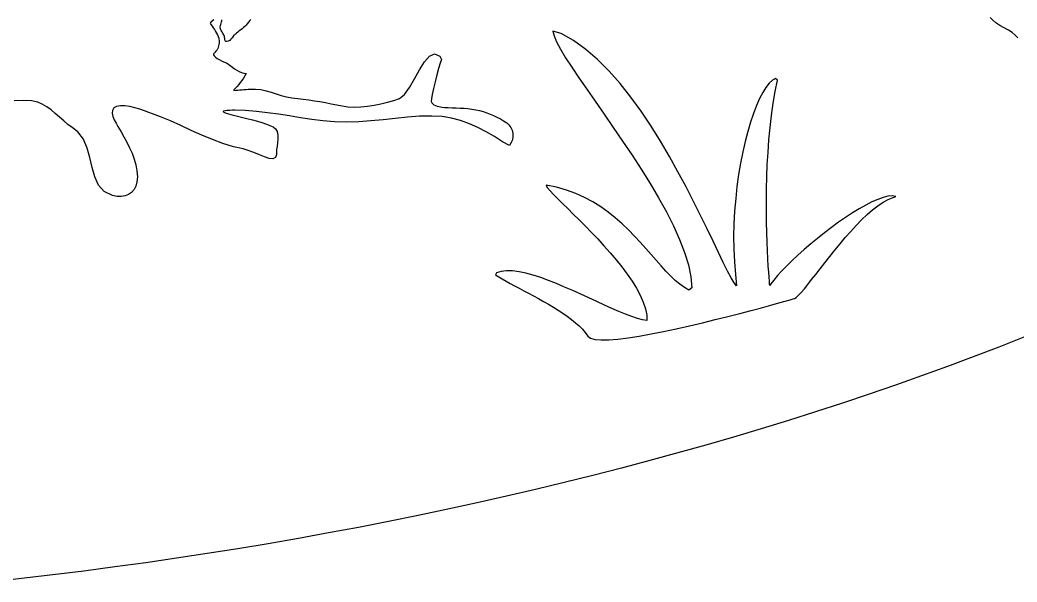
# Model space of a CAD drawing. Extents: x 0.4 to 24.4, y 0.6 to 12.6.
# Drawn here: x 15.053 to 19.839, y 0.7 to 3.397 of the extents above; entities that cross this region are included whole.
import ezdxf

# ---------------------------------------------------------------- set-up
doc = ezdxf.new("R2010")
doc.units = 0
doc.linetypes.add('0', pattern=[0])
doc.layers.add('1', color=7, linetype='0')

msp = doc.modelspace()

# ---------------------------------------------------------------- linework, layer by layer
at = {"layer": '1'}
for points in [[(16.160477, 3.398671), (16.155106, 3.392262), (16.149734, 3.385793), (16.144363, 3.379079), (16.13826, 3.372487), (16.132401, 3.366261), (16.125809, 3.360524), (16.119217, 3.355031), (16.112625, 3.349782), (16.105789, 3.344533), (16.098953, 3.339284), (16.092117, 3.333852), (16.085281, 3.328053), (16.081375, 3.324025), (16.078201, 3.320485), (16.074539, 3.316335), (16.071365, 3.311757), (16.067459, 3.307118), (16.063797, 3.302846), (16.059891, 3.299123), (16.056229, 3.296254), (16.052567, 3.294667), (16.045975, 3.293569), (16.04158, 3.294179), (16.038651, 3.296254), (16.037186, 3.299367), (16.036209, 3.303334), (16.035721, 3.307851), (16.035477, 3.312612), (16.0345, 3.317494), (16.033035, 3.321889), (16.031082, 3.3261), (16.028641, 3.33019), (16.026199, 3.334157), (16.023758, 3.338246), (16.021317, 3.342275), (16.018875, 3.346242), (16.016922, 3.35027), (16.015457, 3.35436), (16.014725, 3.359426), (16.014725, 3.364736), (16.015457, 3.370229), (16.016678, 3.375905), (16.018143, 3.381581), (16.019852, 3.387319), (16.021317, 3.392812), (16.022537, 3.398183)], [(19.843094, 3.310781), (19.830399, 3.324208), (19.815262, 3.336293), (19.79744, 3.347646), (19.77742, 3.358998), (19.75618, 3.370778), (19.737869, 3.382619), (19.722977, 3.395314), (19.711014, 3.409047)], [(15.98323, 3.397389), (15.977126, 3.393605), (15.971511, 3.388539), (15.966628, 3.382253), (15.970046, 3.375051), (15.975661, 3.367421), (15.981032, 3.359242), (15.986648, 3.351003), (15.991775, 3.342458), (15.996413, 3.333913), (16.000565, 3.325429), (16.004471, 3.317067), (16.007156, 3.309743), (16.008133, 3.304311), (16.008865, 3.298268), (16.009109, 3.291982), (16.008621, 3.285329), (16.007889, 3.278676), (16.006668, 3.272145), (16.004959, 3.265859), (16.002762, 3.259999), (16.000809, 3.25652), (15.998855, 3.253591), (15.996169, 3.250295), (15.992751, 3.246755), (15.989577, 3.243093), (15.986648, 3.239491), (15.984206, 3.236073), (15.982741, 3.233022), (15.982253, 3.22997), (15.985183, 3.224233), (15.991286, 3.218312), (15.999831, 3.212392), (16.009842, 3.206838), (16.020096, 3.201528), (16.030106, 3.196767), (16.039139, 3.192555), (16.045975, 3.189137), (16.053299, 3.184621), (16.06282, 3.177785), (16.073074, 3.170461), (16.083328, 3.163075), (16.094315, 3.155995), (16.105545, 3.14977), (16.116776, 3.144765), (16.12825, 3.14153), (16.139236, 3.14037), (16.132645, 3.128713), (16.12532, 3.117482), (16.11824, 3.106679), (16.110672, 3.096547), (16.103348, 3.086965), (16.095535, 3.078115), (16.087723, 3.070058), (16.079666, 3.062612), (16.078934, 3.059072), (16.088699, 3.059987), (16.098465, 3.060719), (16.108231, 3.061574), (16.11824, 3.062367), (16.12825, 3.063161), (16.13826, 3.063832), (16.148026, 3.064504), (16.158035, 3.065175), (16.18367, 3.065419), (16.210037, 3.062673), (16.23494, 3.057363), (16.258865, 3.050527), (16.282791, 3.042775), (16.306717, 3.035085), (16.331863, 3.028127), (16.358475, 3.022817), (16.386795, 3.019826), (16.413162, 3.017079), (16.439774, 3.013661), (16.466385, 3.009633), (16.49324, 3.005239), (16.520096, 3.000478), (16.546707, 2.995412), (16.573318, 2.990224), (16.599686, 2.985036), (16.627518, 2.980824), (16.657303, 2.979238), (16.688553, 2.980214), (16.720535, 2.983388), (16.75325, 2.988332), (16.785477, 2.994863), (16.816971, 3.002492), (16.847488, 3.010976), (16.87532, 3.019948), (16.899246, 3.039784), (16.922684, 3.073293), (16.946365, 3.114552), (16.970291, 3.157338), (16.994217, 3.19579), (17.018631, 3.223683), (17.043289, 3.235036), (17.06868, 3.223805), (17.076492, 3.206899), (17.070389, 3.189992), (17.062576, 3.164601), (17.054031, 3.133718), (17.045486, 3.100453), (17.037918, 3.067983), (17.03157, 3.039418), (17.027908, 3.017873), (17.027176, 3.006398), (17.029617, 2.999867), (17.0345, 2.994313), (17.040359, 2.989797), (17.04744, 2.986257), (17.055496, 2.983388), (17.063309, 2.981313), (17.071121, 2.979848), (17.078201, 2.97881), (17.090164, 2.977529), (17.109207, 2.976308), (17.128006, 2.975392), (17.147049, 2.974904), (17.165848, 2.974294), (17.184647, 2.973439), (17.203445, 2.971974), (17.222488, 2.969777), (17.241531, 2.96642), (17.259598, 2.962087), (17.276932, 2.957204), (17.293777, 2.951589), (17.310135, 2.945241), (17.326736, 2.938344), (17.34285, 2.930715), (17.358963, 2.922353), (17.374832, 2.913381), (17.389481, 2.904103), (17.399979, 2.893849), (17.408768, 2.881459), (17.415115, 2.867604), (17.418533, 2.852834), (17.419266, 2.837575), (17.417068, 2.822621), (17.411453, 2.808339), (17.402664, 2.795339), (17.369461, 2.812795), (17.330154, 2.83727), (17.291092, 2.860158), (17.251053, 2.881032), (17.210281, 2.899282), (17.168289, 2.914418), (17.124832, 2.925832), (17.079422, 2.933217), (17.029617, 2.935903), (16.971024, 2.934865), (16.912918, 2.930837), (16.854324, 2.925038), (16.795975, 2.918569), (16.737625, 2.912465), (16.67952, 2.907948), (16.62117, 2.905934), (16.562576, 2.907582), (16.507156, 2.912892), (16.453445, 2.920033), (16.400467, 2.927968), (16.347488, 2.936391), (16.29451, 2.944631), (16.241531, 2.951955), (16.188065, 2.957997), (16.134354, 2.962087), (16.084061, 2.963552), (16.073318, 2.963613), (16.060867, 2.963368), (16.048416, 2.962819), (16.037918, 2.961782), (16.03035, 2.960073), (16.027664, 2.95757), (16.03157, 2.95403), (16.043533, 2.949391), (16.06575, 2.943166), (16.091385, 2.936757), (16.11702, 2.930532), (16.142654, 2.924306), (16.168533, 2.917775), (16.193924, 2.910695), (16.219315, 2.902822), (16.243973, 2.89391), (16.268631, 2.883718), (16.280106, 2.874745), (16.286942, 2.861257), (16.290359, 2.844472), (16.291092, 2.826039), (16.289871, 2.807302), (16.28743, 2.789845), (16.285233, 2.775014), (16.283768, 2.764455), (16.284256, 2.751454), (16.279373, 2.736501), (16.267166, 2.730886), (16.249588, 2.732717), (16.227371, 2.739675), (16.202225, 2.749867), (16.175613, 2.761098), (16.149002, 2.771413), (16.123856, 2.778554), (16.077713, 2.788503), (16.027176, 2.803823), (15.976638, 2.822743), (15.925857, 2.844228), (15.875319, 2.867055), (15.825515, 2.890126), (15.775954, 2.912404), (15.727614, 2.932607), (15.688796, 2.946828), (15.671218, 2.953298), (15.650466, 2.960805), (15.627761, 2.968617), (15.604079, 2.97582), (15.580398, 2.981618), (15.557204, 2.985219), (15.535964, 2.985707), (15.517165, 2.98235), (15.503493, 2.97466), (15.496657, 2.963429), (15.495925, 2.949636), (15.499343, 2.934133), (15.505935, 2.917897), (15.51448, 2.901723), (15.523513, 2.886586), (15.531569, 2.873464), (15.538894, 2.86089), (15.552321, 2.836049), (15.565993, 2.810414), (15.579177, 2.784108), (15.59114, 2.757131), (15.601394, 2.729604), (15.60945, 2.70165), (15.614821, 2.67339), (15.61653, 2.645009), (15.614821, 2.620046), (15.609206, 2.599904), (15.600661, 2.58318), (15.588943, 2.569692), (15.574538, 2.559682), (15.558181, 2.552968), (15.539626, 2.549855), (15.519607, 2.550221), (15.497634, 2.55425), (15.457839, 2.574025), (15.430739, 2.605092), (15.412429, 2.644704), (15.399245, 2.689443), (15.388259, 2.73644), (15.375564, 2.782521), (15.357741, 2.824574), (15.331374, 2.859548), (15.303298, 2.880483), (15.283034, 2.895619), (15.263015, 2.912526), (15.243239, 2.930287), (15.222732, 2.948171), (15.202468, 2.965138), (15.181472, 2.98058), (15.159987, 2.993581), (15.138015, 3.003163), (15.108718, 3.009145), (15.070144, 3.010671), (15.02571, 3.008595)], [(19.871902, 1.875173), (19.751053, 1.827626), (19.628983, 1.780812), (19.505447, 1.734792), (19.38118, 1.689565), (19.255447, 1.645131), (19.128738, 1.601552), (19.000809, 1.558705), (18.871902, 1.516774), (18.741776, 1.475636), (18.610672, 1.435292), (18.478592, 1.395864), (18.345535, 1.357228), (18.211502, 1.319509), (18.076492, 1.282582), (17.940506, 1.246572), (17.803543, 1.211415), (17.665848, 1.177175), (17.527176, 1.143788), (17.387772, 1.111257), (17.247391, 1.079701), (17.106277, 1.049001), (16.964432, 1.019216), (16.821854, 0.990346), (16.678543, 0.962392), (16.5345, 0.935353), (16.389725, 0.90923), (16.244217, 0.884084), (16.098221, 0.859853), (15.951491, 0.836537), (15.804275, 0.814137), (15.656569, 0.792775), (15.508132, 0.772267), (15.35945, 0.752736), (15.210036, 0.734181), (15.060134, 0.716603), (14.909987, 0.699941)]]:
    msp.add_lwpolyline(points, dxfattribs=at)
msp.add_lwpolyline([(18.77034, 2.060353), (18.779129, 2.065969), (18.790115, 2.075978), (18.803055, 2.089833), (18.818192, 2.107228), (18.834793, 2.127736), (18.853348, 2.150929), (18.873123, 2.176381), (18.894363, 2.203664), (18.916824, 2.23235), (18.940018, 2.261952), (18.964432, 2.292287), (18.989578, 2.322743), (19.014969, 2.352956), (19.040848, 2.382497), (19.066971, 2.411), (19.093338, 2.437978), (19.119705, 2.463063), (19.145584, 2.485829), (19.171219, 2.505849), (19.196365, 2.522695), (19.220779, 2.536), (19.244217, 2.545278), (19.256668, 2.550527), (19.239578, 2.552846), (19.219315, 2.551015), (19.196121, 2.545461), (19.170486, 2.536366), (19.142654, 2.524159), (19.113113, 2.509084), (19.081863, 2.491384), (19.049637, 2.471547), (19.016434, 2.449758), (18.982742, 2.426259), (18.948807, 2.401479), (18.914871, 2.375722), (18.881668, 2.349233), (18.849197, 2.322377), (18.817947, 2.295461), (18.787674, 2.268727), (18.759598, 2.242543), (18.733719, 2.217153), (18.710037, 2.192922), (18.689285, 2.170156), (18.671707, 2.149159), (18.657547, 2.130177), (18.652176, 2.123403), (18.651443, 2.1303), (18.650467, 2.143483), (18.649002, 2.162526), (18.647049, 2.18694), (18.64534, 2.216481), (18.643387, 2.250722), (18.641434, 2.289174), (18.639725, 2.331471), (18.63826, 2.377248), (18.637283, 2.426137), (18.636307, 2.477651), (18.636307, 2.531545), (18.636795, 2.58727), (18.63826, 2.64446), (18.640457, 2.702809), (18.643875, 2.76183), (18.648026, 2.821157), (18.653641, 2.880361), (18.660477, 2.939076), (18.668533, 2.99706), (18.678055, 3.053578), (18.689529, 3.10851), (18.679764, 3.115895), (18.664627, 3.107411), (18.649246, 3.093251), (18.633621, 3.073781), (18.61824, 3.049245), (18.602859, 3.020009), (18.587967, 2.986379), (18.573563, 2.94872), (18.559647, 2.907277), (18.546463, 2.862416), (18.534012, 2.814504), (18.522537, 2.763783), (18.512039, 2.710683), (18.502762, 2.655324), (18.494949, 2.598256), (18.488602, 2.539662), (18.483475, 2.479909), (18.480545, 2.419362), (18.478836, 2.358266), (18.479568, 2.296987), (18.482254, 2.235829), (18.487137, 2.175038), (18.492508, 2.121327), (18.481277, 2.135427), (18.466873, 2.15923), (18.449539, 2.192006), (18.429276, 2.232839), (18.406082, 2.280751), (18.380203, 2.335011), (18.351395, 2.394582), (18.320389, 2.458669), (18.286697, 2.526418), (18.25032, 2.596791), (18.211746, 2.669057), (18.170975, 2.74236), (18.127518, 2.815541), (18.082352, 2.888051), (18.034744, 2.958791), (17.985428, 3.027028), (17.934158, 3.091664), (17.880936, 3.152028), (17.82576, 3.207082), (17.769119, 3.256032), (17.71077, 3.297963), (17.650711, 3.33196), (17.611649, 3.342824), (17.616531, 3.320729), (17.628738, 3.29186), (17.647537, 3.256764), (17.671951, 3.215993), (17.701736, 3.170094), (17.735672, 3.119557), (17.773514, 3.064931), (17.814041, 3.006764), (17.856766, 2.945485), (17.901199, 2.881703), (17.946121, 2.815969), (17.991043, 2.748708), (18.034988, 2.680532), (18.077713, 2.611989), (18.11824, 2.543569), (18.155838, 2.475759), (18.189529, 2.409169), (18.21907, 2.344289), (18.243484, 2.281606), (18.261551, 2.22173), (18.27327, 2.16509), (18.277908, 2.112294), (18.263748, 2.100209), (18.242264, 2.112782), (18.220535, 2.12853), (18.198563, 2.147206), (18.17659, 2.168386), (18.154129, 2.191884), (18.130936, 2.217153), (18.10701, 2.244069), (18.082596, 2.272145), (18.056961, 2.301076), (18.030594, 2.330678), (18.002762, 2.360341), (17.973465, 2.389882), (17.942947, 2.419057), (17.910721, 2.447255), (17.876785, 2.474477), (17.840897, 2.500051), (17.803055, 2.523915), (17.76326, 2.545522), (17.721268, 2.564809), (17.676346, 2.581105), (17.629227, 2.594228), (17.579666, 2.603932), (17.584061, 2.593007), (17.597488, 2.577626), (17.614578, 2.559621), (17.634598, 2.539296), (17.657303, 2.516774), (17.682205, 2.492238), (17.708817, 2.465871), (17.737137, 2.437917), (17.766434, 2.408498), (17.796219, 2.377858), (17.826492, 2.346059), (17.856522, 2.313527), (17.886063, 2.280141), (17.914627, 2.246388), (17.941971, 2.212209), (17.967606, 2.177968), (17.991043, 2.143727), (18.012039, 2.10967), (18.030106, 2.076161), (18.044754, 2.043263), (18.05574, 2.011037), (18.06282, 1.979848), (18.061844, 1.955495), (18.041092, 1.958608), (18.016922, 1.964772), (17.990067, 1.973622), (17.960526, 1.984792), (17.928543, 1.997914), (17.894608, 2.012624), (17.859207, 2.028676), (17.822342, 2.045583), (17.7845, 2.0631), (17.745682, 2.0808), (17.706619, 2.098439), (17.667557, 2.115529), (17.628494, 2.131886), (17.590164, 2.146962), (17.552811, 2.160634), (17.516434, 2.172231), (17.481522, 2.181752), (17.448563, 2.188649), (17.417801, 2.192616), (17.389236, 2.19341), (17.363602, 2.190602), (17.341141, 2.183705), (17.336258, 2.17394), (17.351395, 2.164296), (17.367996, 2.154225), (17.386307, 2.143727), (17.405838, 2.132863), (17.426834, 2.121633), (17.448807, 2.109975), (17.471268, 2.098012), (17.494705, 2.085622), (17.518387, 2.072988), (17.542313, 2.059926), (17.566238, 2.046498), (17.590164, 2.032887), (17.613602, 2.018849), (17.636551, 2.004506), (17.658768, 1.989919), (17.680008, 1.975087), (17.700516, 1.959889), (17.719315, 1.944448), (17.736893, 1.928884), (17.752762, 1.912953), (17.766922, 1.896901), (17.778885, 1.880544), (17.791824, 1.869496), (17.813553, 1.863759), (17.843094, 1.86144), (17.880203, 1.862294), (17.923416, 1.865895), (17.972244, 1.871999), (18.025467, 1.880361), (18.082352, 1.890615), (18.141922, 1.902394), (18.20369, 1.915395), (18.26619, 1.929433), (18.32869, 1.944142), (18.390457, 1.959157), (18.45076, 1.974233), (18.508133, 1.989003), (18.562576, 2.003224), (18.612381, 2.016469), (18.656815, 2.028615), (18.695389, 2.039174), (18.726639, 2.048024), (18.75032, 2.054616), (18.765213, 2.058888)], close=True, dxfattribs=at)

doc.saveas('drawing.dxf')
